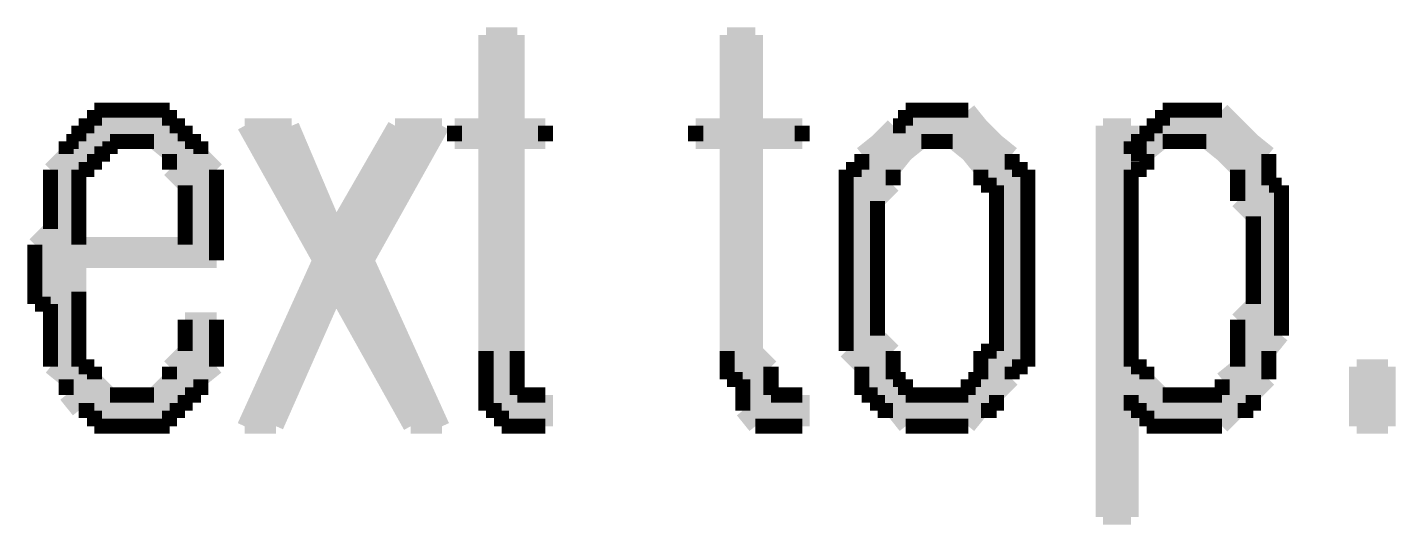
# Model space of a CAD drawing. Header units: millimetres. Extents: x 5 to 350, y 3 to 213.
# Drawn here: x 220.51 to 228.22, y 50.16 to 52.96 of the extents above; entities that cross this region are included whole.
import ezdxf

# ---------------------------------------------------------------- set-up
doc = ezdxf.new("R2010")
doc.units = ezdxf.units.MM
doc.layers.add('H', color=251, linetype='Continuous')
doc.layers.add('P', color=255, linetype='Continuous')

msp = doc.modelspace()

# ---------------------------------------------------------------- hatches: boundary and pattern name
at = {"layer": 'H', "linetype": 'Continuous'}
for points in [[(223.097, 50.8), (223.097, 52.317), (222.92, 52.317), (222.92, 52.405), (223.097, 52.405), (223.097, 52.917), (223.273, 52.917), (223.273, 52.405), (223.432, 52.405), (223.432, 52.317), (223.273, 52.317), (223.273, 50.888), (223.344, 50.888), (223.097, 50.8)], [(224.543, 50.8), (224.543, 50.976), (224.455, 50.976), (224.455, 52.317), (224.278, 52.317), (224.278, 52.405), (224.455, 52.405), (224.455, 52.917), (224.614, 52.917), (224.614, 52.405), (224.878, 52.405), (224.878, 52.317), (224.614, 52.317), (224.614, 51.135), (224.702, 51.047), (224.702, 50.888), (224.79, 50.888), (224.543, 50.8)], [(220.892, 50.712), (220.892, 50.8), (220.804, 50.8), (220.733, 50.888), (220.733, 50.976), (220.645, 51.047), (220.645, 51.4), (220.557, 51.4), (220.557, 51.735), (220.645, 51.823), (220.645, 52.158), (220.733, 52.246), (220.733, 52.317), (220.804, 52.317), (220.804, 52.405), (220.892, 52.405), (220.892, 52.493), (221.315, 52.493), (221.315, 52.405), (221.403, 52.405), (221.403, 52.317), (220.98, 52.317), (220.98, 52.246), (220.892, 52.246), (220.892, 52.158), (220.804, 52.158), (220.804, 51.735), (221.58, 51.735), (221.58, 51.647), (220.804, 51.647), (220.804, 51.047), (220.892, 51.047), (220.892, 50.976), (220.98, 50.888), (221.403, 50.888), (221.403, 50.8), (221.315, 50.8), (221.315, 50.712), (220.892, 50.712)], [(225.213, 50.888), (225.213, 51.047), (225.125, 51.135), (225.125, 52.158), (225.213, 52.158), (225.213, 52.246), (225.39, 52.405), (225.46, 52.405), (225.46, 52.493), (225.813, 52.493), (225.972, 52.317), (225.548, 52.317), (225.39, 52.158), (225.39, 52.07), (225.302, 51.982), (225.302, 51.223), (225.39, 51.135), (225.39, 50.976), (225.46, 50.976), (225.46, 50.888), (225.213, 50.888)], [(226.73, 52.246), (226.73, 52.317), (226.818, 52.317), (226.818, 52.405), (226.907, 52.405), (226.907, 52.493), (227.242, 52.493), (227.418, 52.317), (226.907, 52.317), (226.818, 52.246), (226.73, 52.246)], [(221.738, 50.712), (222.162, 51.647), (222.25, 51.823), (222.585, 52.405), (222.85, 52.405), (222.426, 51.647), (222.25, 51.47), (221.915, 50.712), (221.738, 50.712)], [(222.162, 51.647), (221.738, 52.405), (222.003, 52.405), (222.25, 51.823), (222.162, 51.647)], [(226.572, 50.2), (226.572, 52.405), (226.73, 52.405), (226.73, 52.246), (226.818, 52.246), (226.818, 52.158), (226.73, 52.158), (226.73, 51.047), (226.818, 51.047), (226.818, 50.976), (226.73, 50.888), (226.73, 50.2), (226.572, 50.2)], [(221.403, 51.735), (221.403, 52.07), (221.315, 52.158), (221.315, 52.246), (221.227, 52.317), (221.492, 52.317), (221.492, 52.246), (221.58, 52.158), (221.58, 51.735), (221.403, 51.735)], [(225.46, 50.712), (225.39, 50.8), (225.302, 50.8), (225.302, 50.888), (225.813, 50.888), (225.813, 50.976), (225.884, 50.976), (225.884, 51.135), (225.972, 51.135), (225.972, 52.07), (225.884, 52.07), (225.884, 52.158), (225.725, 52.317), (225.972, 52.317), (226.06, 52.246), (226.06, 52.158), (226.148, 52.158), (226.148, 51.047), (226.06, 51.047), (226.06, 50.976), (225.972, 50.888), (225.972, 50.8), (225.884, 50.8), (225.813, 50.712), (225.46, 50.712)], [(227.418, 50.8), (227.083, 50.888), (227.242, 50.888), (227.242, 50.976), (227.33, 51.047), (227.33, 51.312), (227.418, 51.4), (227.418, 51.894), (227.33, 51.982), (227.33, 52.158), (227.154, 52.317), (227.418, 52.317), (227.506, 52.246), (227.506, 52.07), (227.577, 52.07), (227.577, 51.223), (227.506, 51.135), (227.506, 50.976), (227.418, 50.888), (227.418, 50.8)], [(222.673, 50.712), (222.25, 51.47), (222.426, 51.647), (222.85, 50.712), (222.673, 50.712)], [(221.227, 50.888), (221.315, 50.976), (221.315, 51.047), (221.403, 51.135), (221.403, 51.312), (221.58, 51.312), (221.58, 51.047), (221.492, 50.976), (221.492, 50.888), (221.227, 50.888)], [(228, 50.712), (228, 51.047), (228.177, 51.047), (228.177, 50.712), (228, 50.712)], [(226.818, 50.712), (226.818, 50.8), (226.73, 50.8), (226.73, 50.888), (226.818, 50.976), (226.907, 50.888), (227.083, 50.888), (227.418, 50.8), (227.33, 50.8), (227.242, 50.712), (226.818, 50.712)], [(223.185, 50.712), (223.185, 50.8), (223.097, 50.8), (223.344, 50.888), (223.432, 50.888), (223.432, 50.712), (223.185, 50.712)], [(224.614, 50.712), (224.543, 50.8), (224.79, 50.888), (224.878, 50.888), (224.878, 50.712), (224.614, 50.712)]]:
    msp.add_hatch(color=256, dxfattribs=at).paths.add_polyline_path(points)

# ---------------------------------------------------------------- linework, layer by layer
at = {"layer": 'P', "const_width": 0.085}
for points in [[(223.273, 52.917), (223.097, 52.917)], [(223.097, 52.917), (223.097, 52.405)], [(223.273, 52.405), (223.273, 52.917)], [(224.614, 52.917), (224.455, 52.917)], [(224.455, 52.917), (224.455, 52.405)], [(224.614, 52.405), (224.614, 52.917)], [(220.98, 52.493), (220.892, 52.493)], [(220.892, 52.493), (220.892, 52.405)], [(221.068, 52.493), (220.98, 52.493)], [(221.156, 52.493), (221.068, 52.493)], [(221.227, 52.493), (221.156, 52.493)], [(221.315, 52.493), (221.227, 52.493)], [(221.315, 52.405), (221.315, 52.493)], [(225.548, 52.493), (225.46, 52.493)], [(225.46, 52.493), (225.46, 52.405)], [(225.637, 52.493), (225.548, 52.493)], [(225.725, 52.493), (225.637, 52.493)], [(225.813, 52.493), (225.725, 52.493)], [(225.884, 52.405), (225.813, 52.493)], [(226.995, 52.493), (226.907, 52.493)], [(226.907, 52.493), (226.907, 52.405)], [(227.083, 52.493), (226.995, 52.493)], [(227.154, 52.493), (227.083, 52.493)], [(227.242, 52.493), (227.154, 52.493)], [(227.154, 52.493), (227.154, 52.493)], [(227.33, 52.405), (227.242, 52.493)], [(220.892, 52.405), (220.804, 52.405)], [(220.804, 52.405), (220.804, 52.317)], [(221.403, 52.405), (221.315, 52.405)], [(221.403, 52.317), (221.403, 52.405)], [(222.003, 52.405), (221.738, 52.405)], [(221.738, 52.405), (222.162, 51.647)], [(222.25, 51.823), (222.003, 52.405)], [(222.585, 52.405), (222.25, 51.823)], [(222.426, 51.647), (222.85, 52.405)], [(222.85, 52.405), (222.585, 52.405)], [(223.097, 52.405), (222.92, 52.405)], [(222.92, 52.405), (222.92, 52.317)], [(223.432, 52.405), (223.273, 52.405)], [(223.432, 52.317), (223.432, 52.405)], [(224.455, 52.405), (224.278, 52.405)], [(224.278, 52.405), (224.278, 52.317)], [(224.878, 52.405), (224.614, 52.405)], [(224.878, 52.317), (224.878, 52.405)], [(225.39, 52.405), (225.302, 52.317)], [(225.46, 52.405), (225.39, 52.405)], [(225.972, 52.317), (225.884, 52.405)], [(226.73, 52.405), (226.572, 52.405)], [(226.572, 52.405), (226.572, 50.2)], [(226.73, 52.246), (226.73, 52.405)], [(226.907, 52.405), (226.818, 52.405)], [(226.818, 52.405), (226.818, 52.317)], [(227.418, 52.317), (227.33, 52.405)], [(220.804, 52.317), (220.733, 52.317)], [(220.733, 52.317), (220.733, 52.246)], [(220.98, 52.246), (220.98, 52.317)], [(220.98, 52.317), (221.068, 52.317)], [(221.403, 52.317), (221.068, 52.317)], [(221.068, 52.317), (221.156, 52.317)], [(221.068, 52.317), (221.403, 52.317)], [(221.156, 52.317), (221.227, 52.317)], [(221.227, 52.317), (221.315, 52.246)], [(221.492, 52.317), (221.403, 52.317)], [(221.492, 52.246), (221.492, 52.317)], [(221.492, 52.317), (221.492, 52.317)], [(222.92, 52.317), (223.097, 52.317)], [(223.097, 52.317), (223.097, 51.135)], [(223.273, 51.135), (223.273, 52.317)], [(223.273, 52.317), (223.432, 52.317)], [(224.278, 52.317), (224.455, 52.317)], [(224.455, 52.317), (224.455, 51.135)], [(224.614, 51.135), (224.614, 52.317)], [(224.614, 52.317), (224.878, 52.317)], [(225.302, 52.317), (225.213, 52.246)], [(225.46, 52.246), (225.548, 52.317)], [(225.548, 52.317), (225.637, 52.317)], [(225.972, 52.317), (225.637, 52.317)], [(225.637, 52.317), (225.725, 52.317)], [(225.637, 52.317), (225.972, 52.317)], [(225.725, 52.317), (225.813, 52.246)], [(226.06, 52.246), (225.972, 52.317)], [(226.818, 52.317), (226.73, 52.317)], [(226.73, 52.317), (226.73, 52.246)], [(226.818, 52.246), (226.907, 52.317)], [(226.907, 52.317), (226.995, 52.317)], [(226.995, 52.317), (227.083, 52.317)], [(227.418, 52.317), (227.083, 52.317)], [(227.083, 52.317), (227.154, 52.317)], [(227.083, 52.317), (227.418, 52.317)], [(227.154, 52.317), (227.242, 52.246)], [(227.506, 52.246), (227.418, 52.317)], [(227.418, 52.317), (227.418, 52.317)], [(220.733, 52.246), (220.645, 52.158)], [(220.892, 52.158), (220.892, 52.246)], [(220.892, 52.246), (220.98, 52.246)], [(221.315, 52.246), (221.315, 52.158)], [(221.58, 52.158), (221.492, 52.246)], [(225.213, 52.246), (225.213, 52.158)], [(225.39, 52.158), (225.46, 52.246)], [(225.813, 52.246), (225.884, 52.158)], [(226.06, 52.158), (226.06, 52.246)], [(226.06, 52.246), (226.06, 52.246)], [(226.818, 52.246), (226.73, 52.246)], [(226.73, 52.246), (226.818, 52.246)], [(226.818, 52.158), (226.818, 52.246)], [(227.242, 52.246), (227.33, 52.158)], [(227.506, 52.158), (227.506, 52.246)], [(220.645, 52.158), (220.645, 52.07)], [(220.804, 52.07), (220.804, 52.158)], [(220.804, 52.158), (220.892, 52.158)], [(221.315, 52.158), (221.403, 52.07)], [(221.58, 52.07), (221.58, 52.158)], [(225.213, 52.158), (225.125, 52.158)], [(225.125, 52.158), (225.125, 52.07)], [(225.39, 52.07), (225.39, 52.158)], [(225.884, 52.158), (225.884, 52.07)], [(226.148, 52.158), (226.06, 52.158)], [(226.148, 52.07), (226.148, 52.158)], [(226.73, 52.07), (226.73, 52.158)], [(226.73, 52.158), (226.818, 52.158)], [(227.33, 52.158), (227.33, 52.07)], [(227.506, 52.07), (227.506, 52.158)], [(220.645, 52.07), (220.645, 51.982)], [(220.804, 51.982), (220.804, 52.07)], [(221.403, 52.07), (221.403, 51.982)], [(221.58, 51.982), (221.58, 52.07)], [(225.125, 52.07), (225.125, 51.982)], [(225.302, 51.982), (225.39, 52.07)], [(225.884, 52.07), (225.972, 52.07)], [(225.972, 52.07), (225.972, 51.982)], [(226.148, 51.982), (226.148, 52.07)], [(226.73, 51.982), (226.73, 52.07)], [(227.33, 52.07), (227.33, 51.982)], [(227.577, 52.07), (227.506, 52.07)], [(227.577, 51.982), (227.577, 52.07)], [(220.645, 51.982), (220.645, 51.894)], [(220.804, 51.894), (220.804, 51.982)], [(221.403, 51.982), (221.403, 51.894)], [(221.58, 51.894), (221.58, 51.982)], [(225.125, 51.982), (225.125, 51.894)], [(225.302, 51.894), (225.302, 51.982)], [(225.972, 51.982), (225.972, 51.894)], [(226.148, 51.894), (226.148, 51.982)], [(226.73, 51.894), (226.73, 51.982)], [(227.33, 51.982), (227.418, 51.894)], [(227.577, 51.894), (227.577, 51.982)], [(220.645, 51.894), (220.645, 51.823)], [(220.804, 51.823), (220.804, 51.894)], [(221.403, 51.894), (221.403, 51.823)], [(221.58, 51.823), (221.58, 51.894)], [(225.125, 51.894), (225.125, 51.823)], [(225.302, 51.823), (225.302, 51.894)], [(225.972, 51.894), (225.972, 51.823)], [(226.148, 51.823), (226.148, 51.894)], [(226.73, 51.823), (226.73, 51.894)], [(227.418, 51.894), (227.418, 51.823)], [(227.577, 51.823), (227.577, 51.894)], [(220.645, 51.823), (220.557, 51.735)], [(220.804, 51.735), (220.804, 51.823)], [(221.403, 51.823), (221.403, 51.735)], [(221.58, 51.735), (221.58, 51.823)], [(222.25, 51.823), (222.162, 51.647)], [(222.162, 51.647), (222.25, 51.823)], [(225.125, 51.823), (225.125, 51.735)], [(225.302, 51.735), (225.302, 51.823)], [(225.972, 51.823), (225.972, 51.735)], [(226.148, 51.735), (226.148, 51.823)], [(226.73, 51.735), (226.73, 51.823)], [(227.418, 51.823), (227.418, 51.735)], [(227.577, 51.735), (227.577, 51.823)], [(220.557, 51.735), (220.557, 51.647)], [(221.403, 51.735), (220.804, 51.735)], [(220.804, 51.735), (221.58, 51.735)], [(221.58, 51.735), (220.804, 51.735)], [(221.58, 51.647), (221.58, 51.735)], [(225.125, 51.735), (225.125, 51.647)], [(225.302, 51.647), (225.302, 51.735)], [(225.972, 51.735), (225.972, 51.647)], [(226.148, 51.647), (226.148, 51.735)], [(226.73, 51.647), (226.73, 51.735)], [(227.418, 51.735), (227.418, 51.647)], [(227.577, 51.647), (227.577, 51.735)], [(220.557, 51.647), (220.557, 51.558)], [(220.804, 51.47), (220.804, 51.647)], [(220.804, 51.647), (221.58, 51.647)], [(222.162, 51.647), (221.738, 50.712)], [(222.426, 51.647), (222.25, 51.47)], [(222.25, 51.47), (222.426, 51.647)], [(222.85, 50.712), (222.426, 51.647)], [(225.125, 51.647), (225.125, 51.558)], [(225.302, 51.558), (225.302, 51.647)], [(225.972, 51.647), (225.972, 51.558)], [(226.148, 51.558), (226.148, 51.647)], [(226.73, 51.558), (226.73, 51.647)], [(227.418, 51.647), (227.418, 51.558)], [(227.577, 51.558), (227.577, 51.647)], [(220.557, 51.558), (220.557, 51.47)], [(225.125, 51.558), (225.125, 51.47)], [(225.302, 51.47), (225.302, 51.558)], [(225.972, 51.558), (225.972, 51.47)], [(226.148, 51.47), (226.148, 51.558)], [(226.73, 51.47), (226.73, 51.558)], [(227.418, 51.558), (227.418, 51.47)], [(227.577, 51.47), (227.577, 51.558)], [(220.557, 51.47), (220.557, 51.4)], [(220.804, 51.4), (220.804, 51.47)], [(221.915, 50.712), (222.25, 51.47)], [(222.25, 51.47), (222.673, 50.712)], [(225.125, 51.47), (225.125, 51.4)], [(225.302, 51.4), (225.302, 51.47)], [(225.972, 51.47), (225.972, 51.4)], [(226.148, 51.4), (226.148, 51.47)], [(226.73, 51.4), (226.73, 51.47)], [(227.418, 51.47), (227.418, 51.4)], [(227.577, 51.4), (227.577, 51.47)], [(220.557, 51.4), (220.645, 51.4)], [(220.645, 51.4), (220.645, 51.312)], [(220.804, 51.312), (220.804, 51.4)], [(225.125, 51.4), (225.125, 51.312)], [(225.302, 51.312), (225.302, 51.4)], [(225.972, 51.4), (225.972, 51.312)], [(226.148, 51.312), (226.148, 51.4)], [(226.73, 51.312), (226.73, 51.4)], [(227.418, 51.4), (227.33, 51.312)], [(227.577, 51.312), (227.577, 51.4)], [(220.645, 51.312), (220.645, 51.223)], [(220.804, 51.223), (220.804, 51.312)], [(221.58, 51.312), (221.403, 51.312)], [(221.403, 51.312), (221.403, 51.223)], [(221.58, 51.223), (221.58, 51.312)], [(225.125, 51.312), (225.125, 51.223)], [(225.302, 51.223), (225.302, 51.312)], [(225.972, 51.312), (225.972, 51.223)], [(226.148, 51.223), (226.148, 51.312)], [(226.73, 51.223), (226.73, 51.312)], [(227.33, 51.312), (227.33, 51.223)], [(227.577, 51.223), (227.577, 51.312)], [(220.645, 51.223), (220.645, 51.135)], [(220.804, 51.135), (220.804, 51.223)], [(221.403, 51.223), (221.403, 51.135)], [(221.58, 51.135), (221.58, 51.223)], [(225.125, 51.223), (225.125, 51.135)], [(225.39, 51.135), (225.302, 51.223)], [(225.972, 51.223), (225.972, 51.135)], [(226.148, 51.135), (226.148, 51.223)], [(226.73, 51.135), (226.73, 51.223)], [(227.33, 51.223), (227.33, 51.135)], [(227.506, 51.135), (227.577, 51.223)], [(220.645, 51.135), (220.645, 51.047)], [(220.804, 51.047), (220.804, 51.135)], [(221.403, 51.135), (221.315, 51.047)], [(221.58, 51.047), (221.58, 51.135)], [(223.097, 51.135), (223.097, 51.047)], [(223.273, 51.047), (223.273, 51.135)], [(224.455, 51.135), (224.455, 51.047)], [(224.702, 51.047), (224.614, 51.135)], [(225.125, 51.135), (225.213, 51.047)], [(225.39, 51.047), (225.39, 51.135)], [(225.972, 51.135), (225.884, 51.135)], [(225.884, 51.135), (225.884, 51.047)], [(226.148, 51.047), (226.148, 51.135)], [(226.73, 51.047), (226.73, 51.135)], [(227.33, 51.135), (227.33, 51.047)], [(227.506, 51.047), (227.506, 51.135)], [(220.645, 51.047), (220.733, 50.976)], [(220.892, 51.047), (220.804, 51.047)], [(220.892, 50.976), (220.892, 51.047)], [(221.315, 51.047), (221.315, 50.976)], [(221.492, 50.976), (221.58, 51.047)], [(223.097, 51.047), (223.097, 50.976)], [(223.273, 50.976), (223.273, 51.047)], [(224.455, 51.047), (224.455, 50.976)], [(224.702, 50.976), (224.702, 51.047)], [(225.213, 51.047), (225.213, 50.976)], [(225.39, 50.976), (225.39, 51.047)], [(225.884, 51.047), (225.884, 50.976)], [(226.06, 50.976), (226.06, 51.047)], [(226.06, 51.047), (226.148, 51.047)], [(226.818, 51.047), (226.73, 51.047)], [(226.818, 50.976), (226.818, 51.047)], [(227.33, 51.047), (227.242, 50.976)], [(227.506, 50.976), (227.506, 51.047)], [(228, 50.712), (228, 51.047)], [(228, 51.047), (228.177, 51.047)], [(228.177, 51.047), (228.177, 50.712)], [(220.733, 50.976), (220.733, 50.888)], [(220.98, 50.888), (220.892, 50.976)], [(221.315, 50.976), (221.227, 50.888)], [(221.492, 50.888), (221.492, 50.976)], [(223.097, 50.976), (223.097, 50.888)], [(223.273, 50.888), (223.273, 50.976)], [(224.455, 50.976), (224.543, 50.976)], [(224.543, 50.976), (224.543, 50.888)], [(224.702, 50.888), (224.702, 50.976)], [(225.213, 50.976), (225.213, 50.888)], [(225.46, 50.976), (225.39, 50.976)], [(225.46, 50.888), (225.46, 50.976)], [(225.884, 50.976), (225.813, 50.976)], [(225.813, 50.976), (225.813, 50.888)], [(225.972, 50.888), (226.06, 50.976)], [(226.818, 50.976), (226.73, 50.888)], [(226.73, 50.888), (226.818, 50.976)], [(226.907, 50.888), (226.818, 50.976)], [(227.242, 50.976), (227.242, 50.888)], [(227.418, 50.888), (227.506, 50.976)], [(220.733, 50.888), (220.804, 50.8)], [(221.068, 50.888), (220.98, 50.888)], [(221.156, 50.888), (221.068, 50.888)], [(221.068, 50.888), (221.403, 50.888)], [(221.403, 50.888), (221.068, 50.888)], [(221.227, 50.888), (221.156, 50.888)], [(221.403, 50.888), (221.492, 50.888)], [(221.403, 50.8), (221.403, 50.888)], [(223.344, 50.888), (223.097, 50.8)], [(223.097, 50.888), (223.097, 50.8)], [(223.097, 50.8), (223.344, 50.888)], [(223.344, 50.888), (223.273, 50.888)], [(223.432, 50.888), (223.344, 50.888)], [(223.432, 50.712), (223.432, 50.888)], [(224.79, 50.888), (224.543, 50.8)], [(224.543, 50.888), (224.543, 50.8)], [(224.543, 50.8), (224.79, 50.888)], [(224.79, 50.888), (224.702, 50.888)], [(224.878, 50.888), (224.79, 50.888)], [(224.878, 50.712), (224.878, 50.888)], [(225.213, 50.888), (225.302, 50.888)], [(225.637, 50.888), (225.302, 50.888)], [(225.302, 50.888), (225.302, 50.8)], [(225.302, 50.888), (225.637, 50.888)], [(225.548, 50.888), (225.46, 50.888)], [(225.637, 50.888), (225.548, 50.888)], [(225.725, 50.888), (225.637, 50.888)], [(225.813, 50.888), (225.725, 50.888)], [(225.972, 50.8), (225.972, 50.888)], [(226.73, 50.888), (226.73, 50.8)], [(226.73, 50.2), (226.73, 50.888)], [(226.995, 50.888), (226.907, 50.888)], [(227.083, 50.888), (226.995, 50.888)], [(227.418, 50.8), (227.083, 50.888)], [(227.154, 50.888), (227.083, 50.888)], [(227.083, 50.888), (227.418, 50.8)], [(227.242, 50.888), (227.154, 50.888)], [(227.418, 50.8), (227.418, 50.888)], [(220.804, 50.8), (220.892, 50.8)], [(220.892, 50.8), (220.892, 50.712)], [(221.315, 50.712), (221.315, 50.8)], [(221.315, 50.8), (221.403, 50.8)], [(223.097, 50.8), (223.185, 50.8)], [(223.185, 50.8), (223.185, 50.712)], [(224.543, 50.8), (224.614, 50.712)], [(225.302, 50.8), (225.39, 50.8)], [(225.39, 50.8), (225.46, 50.712)], [(225.813, 50.712), (225.884, 50.8)], [(225.884, 50.8), (225.972, 50.8)], [(226.73, 50.8), (226.818, 50.8)], [(226.818, 50.8), (226.818, 50.712)], [(227.242, 50.712), (227.33, 50.8)], [(227.33, 50.8), (227.418, 50.8)], [(220.892, 50.712), (220.98, 50.712)], [(220.98, 50.712), (221.068, 50.712)], [(221.068, 50.712), (221.156, 50.712)], [(221.156, 50.712), (221.227, 50.712)], [(221.227, 50.712), (221.315, 50.712)], [(221.738, 50.712), (221.915, 50.712)], [(222.673, 50.712), (222.85, 50.712)], [(223.185, 50.712), (223.273, 50.712)], [(223.273, 50.712), (223.344, 50.712)], [(223.344, 50.712), (223.432, 50.712)], [(223.432, 50.712), (223.432, 50.712)], [(224.614, 50.712), (224.702, 50.712)], [(224.702, 50.712), (224.79, 50.712)], [(224.79, 50.712), (224.878, 50.712)], [(225.46, 50.712), (225.548, 50.712)], [(225.548, 50.712), (225.637, 50.712)], [(225.637, 50.712), (225.725, 50.712)], [(225.725, 50.712), (225.813, 50.712)], [(226.818, 50.712), (226.907, 50.712)], [(226.907, 50.712), (226.995, 50.712)], [(226.995, 50.712), (227.083, 50.712)], [(227.083, 50.712), (227.154, 50.712)], [(227.154, 50.712), (227.242, 50.712)], [(228.177, 50.712), (228, 50.712)], [(228, 50.712), (228, 50.712)], [(226.572, 50.2), (226.73, 50.2)]]:
    msp.add_lwpolyline(points, dxfattribs=at)

doc.saveas('drawing.dxf')
